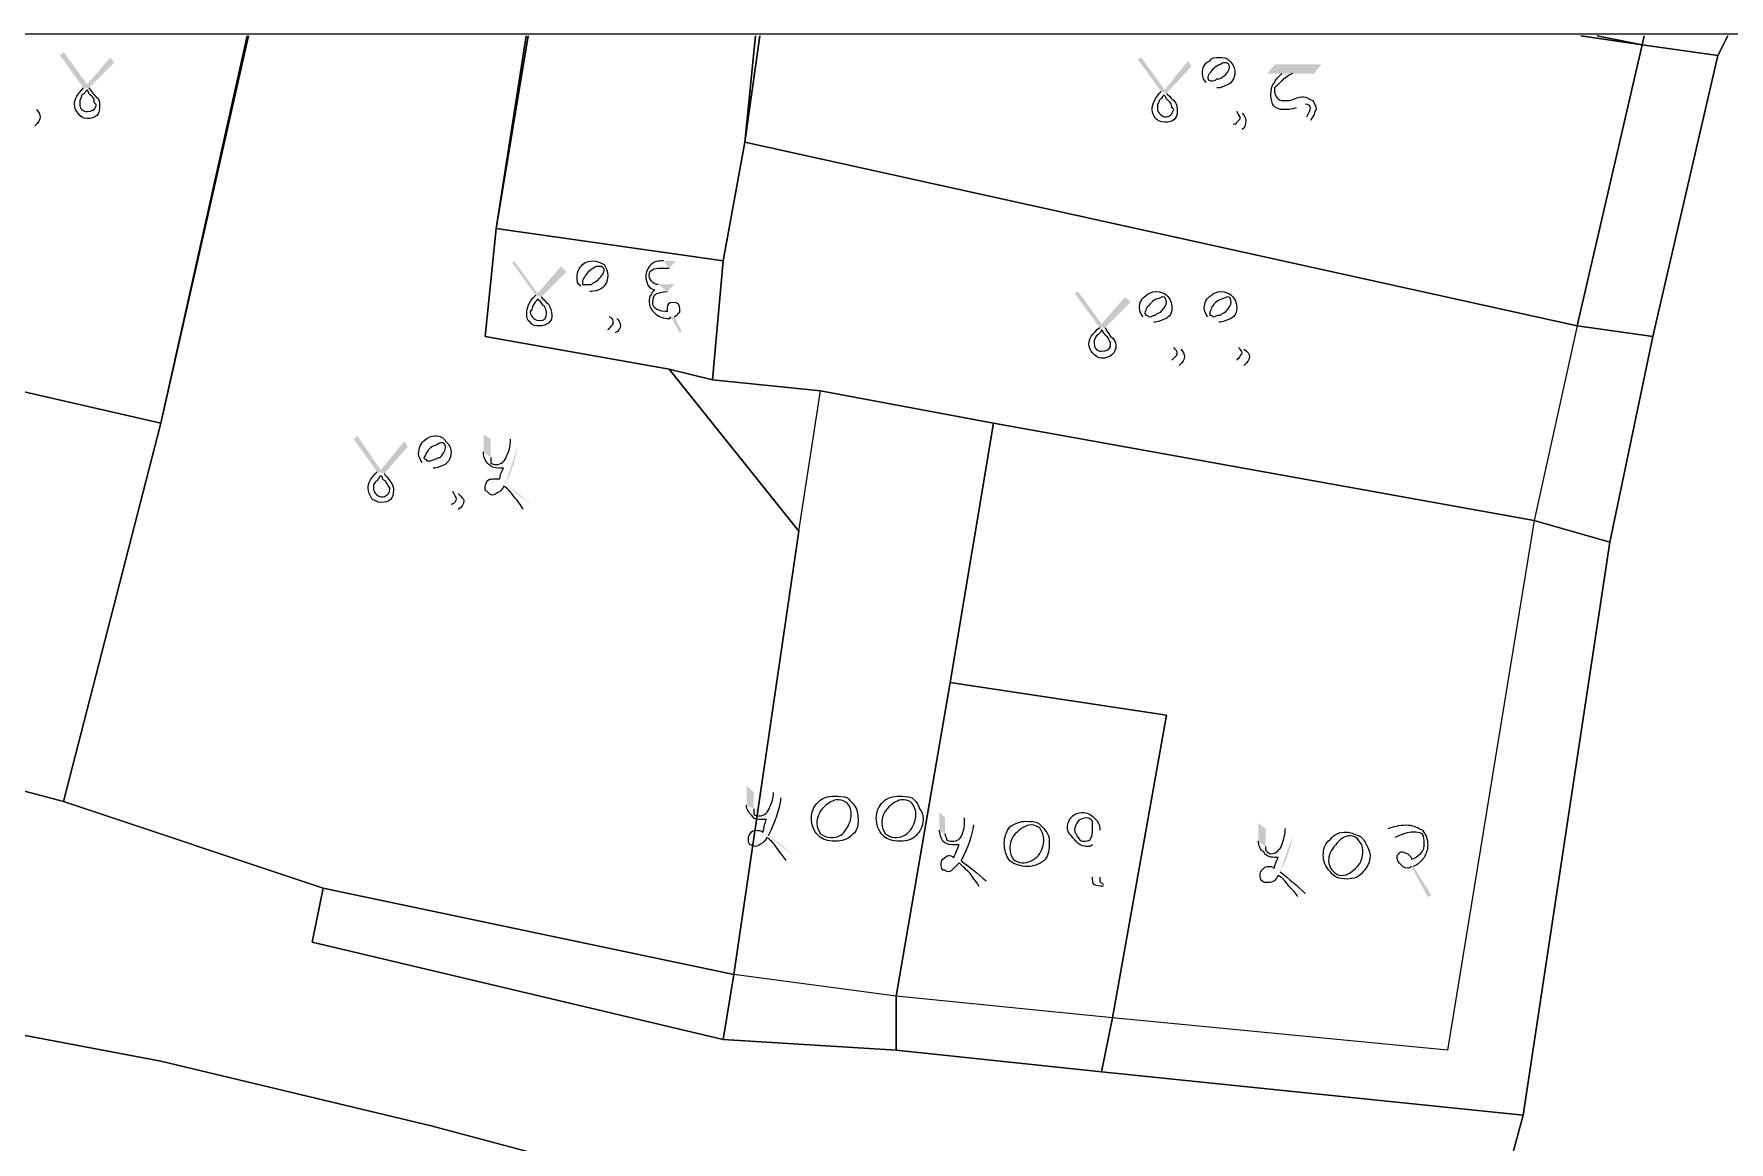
# Model space of a CAD drawing. Header units: inches. Extents: x 5 to 133, y 5 to 145.
# Drawn here: x 53.5 to 73.41, y 112.37 to 125.39 of the extents above; entities that cross this region are included whole.
import ezdxf

# ---------------------------------------------------------------- set-up
doc = ezdxf.new("R2010")
doc.units = ezdxf.units.IN
doc.header["$MEASUREMENT"] = 0
doc.layers.add('PDF_Geometry', color=7, linetype='Continuous')
doc.layers.add('PDF_Solid Fills', color=7, linetype='Continuous')

msp = doc.modelspace()

# ---------------------------------------------------------------- hatches: boundary and pattern name
at = {"layer": 'PDF_Solid Fills', "transparency": 33554559}
h = msp.add_hatch(color=256, dxfattribs=at)
h.paths.add_polyline_path([(52.578, 124.756), (52.282, 125.137), (52.324, 125.18), (52.599, 124.799), (52.874, 125.116), (52.938, 125.053), (52.641, 124.756)], flags=0)
h.paths.add_polyline_path([(53.213, 124.82), (53.53, 124.502)], flags=0)
h.paths.add_polyline_path([(53.509, 124.312), (53.425, 124.375)], flags=0)
h.paths.add_polyline_path([(53.446, 124.524), (53.086, 124.883)], flags=0)
h.paths.add_polyline_path([(54.081, 124.756), (53.806, 125.137), (53.848, 125.18), (54.123, 124.799), (54.398, 125.116), (54.441, 125.053), (54.144, 124.756)], flags=0)
h = msp.add_hatch(color=256, dxfattribs=at)
h.paths.add_polyline_path([(66.739, 124.714), (66.463, 125.095), (66.506, 125.116), (66.781, 124.735), (67.056, 125.074), (67.098, 125.01), (66.802, 124.693)], flags=0)
h.paths.add_polyline_path([(67.395, 124.756), (67.691, 124.46)], flags=0)
h.paths.add_polyline_path([(67.691, 124.27), (67.585, 124.333)], flags=0)
h.paths.add_polyline_path([(67.628, 124.481), (67.268, 124.82)], flags=0)
h.paths.add_polyline_path([(68.157, 124.926), (67.987, 124.926), (68.072, 125.032), (68.622, 125.032), (68.538, 124.926), (68.284, 124.926)], flags=0)
h.paths.add_polyline_path([(68.495, 124.375), (68.453, 124.418)], flags=0)
h.paths.add_polyline_path([(68.326, 124.524, 0.032053), (68.432, 124.566)], flags=0)
h = msp.add_hatch(color=256, dxfattribs=at)
h.paths.add_polyline_path([(59.394, 122.322), (59.118, 122.703), (59.14, 122.724), (59.415, 122.343), (59.69, 122.661), (59.753, 122.597), (59.457, 122.301)], flags=0)
h.paths.add_polyline_path([(60.029, 122.365), (60.346, 122.047)], flags=0)
h.paths.add_polyline_path([(60.325, 121.878), (60.24, 121.92)], flags=0)
h.paths.add_polyline_path([(60.261, 122.068), (59.923, 122.428)], flags=0)
h.paths.add_polyline_path([(60.96, 122.64), (61.045, 122.724), (60.896, 122.724)], flags=0)
h.paths.add_polyline_path([(60.981, 122.068), (61.087, 121.878), (61.108, 121.899), (61.023, 122.068)], flags=0)
h.paths.add_polyline_path([(60.939, 122.365), (61.023, 122.449), (60.833, 122.449)], flags=0)
h = msp.add_hatch(color=256, dxfattribs=at)
h.paths.add_polyline_path([(66.019, 121.941), (65.723, 122.343), (65.765, 122.365), (66.04, 121.984), (66.315, 122.301), (66.379, 122.238), (66.082, 121.941)], flags=0)
h.paths.add_polyline_path([(66.654, 122.005), (66.971, 121.687)], flags=0)
h.paths.add_polyline_path([(66.95, 121.497), (66.866, 121.56)], flags=0)
h.paths.add_polyline_path([(66.887, 121.708), (66.527, 122.068)], flags=0)
h.paths.add_polyline_path([(67.416, 122.005), (67.712, 121.687)], flags=0)
h.paths.add_polyline_path([(67.712, 121.497), (67.628, 121.56)], flags=0)
h.paths.add_polyline_path([(67.649, 121.708), (67.289, 122.068)], flags=0)
h = msp.add_hatch(color=256, dxfattribs=at)
h.paths.add_polyline_path([(57.531, 120.248), (57.256, 120.629), (57.298, 120.671), (57.573, 120.269), (57.849, 120.608), (57.891, 120.544), (57.616, 120.227)], flags=0)
h.paths.add_polyline_path([(58.187, 120.29), (58.484, 119.994)], flags=0)
h.paths.add_polyline_path([(58.484, 119.803), (58.399, 119.867)], flags=0)
h.paths.add_polyline_path([(58.42, 120.015), (58.06, 120.354)], flags=0)
h.paths.add_polyline_path([(59.097, 120.629), (59.182, 120.544)], flags=0)
h.paths.add_polyline_path([(59.034, 120.1, 0.0757), (59.182, 120.544)], flags=0)
h.paths.add_polyline_path([(59.33, 119.867, 0.059151), (59.034, 120.1)], flags=0)
h.paths.add_polyline_path([(59.33, 119.867), (59.246, 119.803)], flags=0)
h.paths.add_polyline_path([(58.78, 120.481), (58.78, 120.692), (58.865, 120.629), (58.865, 120.417)], flags=0)
h = msp.add_hatch(color=256, dxfattribs=at)
h.paths.add_polyline_path([(62.188, 116.48), (62.272, 116.417)], flags=0)
h.paths.add_polyline_path([(62.42, 115.739, 0.059151), (62.124, 115.972)], flags=0)
h.paths.add_polyline_path([(62.42, 115.739), (62.336, 115.676)], flags=0)
h.paths.add_polyline_path([(61.87, 116.332), (61.87, 116.565), (61.955, 116.48), (61.955, 116.29)], flags=0)
h = msp.add_hatch(color=256, dxfattribs=at)
h.paths.add_polyline_path([(64.431, 116.184), (64.537, 116.099)], flags=0)
h.paths.add_polyline_path([(64.685, 115.443), (64.601, 115.38)], flags=0)
h.paths.add_polyline_path([(64.135, 116.036), (64.135, 116.247), (64.199, 116.184), (64.199, 115.993)], flags=0)
h.paths.add_polyline_path([(66.019, 116.036), (66.019, 115.485)], flags=0)
h.paths.add_polyline_path([(66.061, 115.401), (66.061, 115.38)], flags=0)
h = msp.add_hatch(color=256, dxfattribs=at)
h.paths.add_polyline_path([(68.199, 116.057), (68.284, 115.972)], flags=0)
h.paths.add_polyline_path([(68.136, 115.549, 0.088944), (68.284, 115.972)], flags=0)
h.paths.add_polyline_path([(68.432, 115.295), (68.347, 115.253)], flags=0)
h.paths.add_polyline_path([(67.882, 115.909), (67.882, 116.12), (67.966, 116.057), (67.966, 115.845)], flags=0)
h.paths.add_polyline_path([(69.49, 115.951), (69.406, 116.057)], flags=0)
h.paths.add_polyline_path([(69.702, 115.612), (69.914, 115.274), (69.871, 115.253), (69.681, 115.612)], flags=0)

# ---------------------------------------------------------------- linework, layer by layer
at = {"layer": 'PDF_Geometry', "lineweight": 13}
msp.add_lwpolyline([(5.059, 125.391), (99.991, 125.391), (99.991, 32.131), (5.059, 32.131)], close=True, dxfattribs=at)
at = {"layer": 'PDF_Geometry', "lineweight": 9}
for points in [[(50.546, 121.835), (49.53, 117.517), (53.848, 116.374), (54.991, 120.819), (56.002, 125.37), (54.991, 120.819), (53.848, 116.374), (49.53, 117.517), (50.546, 121.835), (51.051, 125.37)], [(53.848, 116.374), (56.896, 115.358), (56.769, 114.723), (61.595, 113.58), (61.722, 114.342), (62.484, 119.549), (60.96, 121.454), (58.801, 121.835), (58.928, 123.105), (59.305, 125.37), (58.928, 123.105), (59.305, 125.37), (58.928, 123.105), (61.595, 122.724), (61.849, 124.121), (61.595, 122.724), (58.928, 123.105), (58.801, 121.835), (60.96, 121.454), (62.484, 119.549), (61.722, 114.342), (61.595, 113.58), (56.769, 114.723), (56.896, 115.358), (53.848, 116.374), (54.991, 120.819), (56.002, 125.37), (54.991, 120.819)], [(73.279, 125.137), (73.395, 125.37), (73.279, 125.137), (72.39, 125.264), (71.861, 125.37), (72.39, 125.264)], [(72.517, 121.835), (72.009, 119.422), (71.12, 119.676), (64.77, 120.819), (62.738, 121.2), (61.468, 121.327), (61.595, 122.724), (61.849, 124.121), (71.628, 121.962)], [(72.517, 121.835), (72.009, 119.422), (71.12, 119.676), (64.77, 120.819), (62.738, 121.2), (61.468, 121.327), (61.595, 122.724), (61.849, 124.121), (71.628, 121.962)], [(61.595, 122.724), (61.468, 121.327), (60.96, 121.454), (58.801, 121.835), (58.928, 123.105)], [(61.595, 122.724), (61.468, 121.327), (60.96, 121.454), (58.801, 121.835), (58.928, 123.105)], [(61.468, 121.327), (62.738, 121.2), (64.77, 120.819), (64.262, 117.771), (63.627, 114.088), (63.627, 113.453), (61.595, 113.58), (61.722, 114.342), (62.484, 119.549), (60.96, 121.454)], [(61.468, 121.327), (62.738, 121.2), (64.77, 120.819), (64.262, 117.771), (63.627, 114.088), (63.627, 113.453), (61.595, 113.58), (61.722, 114.342), (62.484, 119.549), (60.96, 121.454)], [(72.009, 119.422), (70.993, 112.691), (66.04, 113.199), (66.167, 113.834), (66.802, 117.39), (64.262, 117.771), (64.77, 120.819), (71.12, 119.676)], [(72.009, 119.422), (70.993, 112.691), (66.04, 113.199), (66.167, 113.834), (66.802, 117.39), (64.262, 117.771), (64.77, 120.819), (71.12, 119.676)], [(66.167, 113.834), (66.04, 113.199), (63.627, 113.453), (63.627, 114.088), (64.262, 117.771), (66.802, 117.39)], [(66.167, 113.834), (66.04, 113.199), (63.627, 113.453), (63.627, 114.088), (64.262, 117.771), (66.802, 117.39)], [(60.071, 112.056), (58.674, 105.579), (57.912, 101.515), (56.642, 95.927), (55.88, 92.244), (51.181, 93.26), (52.451, 99.102), (53.086, 102.15), (53.34, 103.293), (50.927, 103.801), (51.054, 104.817), (51.689, 107.484), (52.959, 113.707), (54.991, 113.326), (58.166, 112.564)], [(60.071, 112.056), (58.674, 105.579), (57.912, 101.515), (56.642, 95.927), (55.88, 92.244), (51.181, 93.26), (52.451, 99.102), (53.086, 102.15), (53.34, 103.293), (50.927, 103.801), (51.054, 104.817), (51.689, 107.484), (52.959, 113.707), (54.991, 113.326), (58.166, 112.564)]]:
    msp.add_lwpolyline(points, close=True, dxfattribs=at)
at = {"layer": 'PDF_Geometry', "color": 21, "lineweight": 25, "true_color": 0xffafaf}
msp.add_lwpolyline([(50.546, 121.835), (54.991, 120.819), (53.848, 116.374), (56.896, 115.358), (61.722, 114.342), (62.484, 119.549), (60.96, 121.454), (58.801, 121.835), (58.928, 123.105), (59.282, 125.37), (58.928, 123.105), (61.595, 122.724), (61.849, 124.121), (62.027, 125.37), (61.849, 124.121), (62.027, 125.37), (61.849, 124.121), (71.628, 121.962), (72.39, 125.264), (72.413, 125.37), (72.39, 125.264), (71.67, 125.37), (72.39, 125.264), (71.628, 121.962), (61.849, 124.121), (61.595, 122.724), (58.928, 123.105), (58.801, 121.835), (60.96, 121.454), (62.484, 119.549), (61.722, 114.342), (56.896, 115.358), (53.848, 116.374), (54.991, 120.819), (56.021, 125.37), (54.991, 120.819), (56.021, 125.37), (54.991, 120.819), (50.546, 121.835)], dxfattribs=at)
at = {"layer": 'PDF_Geometry', "color": 21, "lineweight": 13, "true_color": 0xffafaf}
for points in [[(56.021, 125.37), (54.991, 120.819)], [(54.991, 120.819), (56.021, 125.37)], [(56.021, 125.37), (54.991, 120.819)], [(54.991, 120.819), (56.021, 125.37)], [(56.021, 125.37), (54.991, 120.819)], [(54.991, 120.819), (56.021, 125.37)], [(56.021, 125.37), (54.991, 120.819)], [(54.991, 120.819), (56.021, 125.37)], [(58.928, 123.105), (59.282, 125.37)], [(59.282, 125.37), (58.928, 123.105)], [(58.928, 123.105), (59.282, 125.37)], [(59.282, 125.37), (58.928, 123.105)], [(58.928, 123.105), (59.282, 125.37)], [(59.282, 125.37), (58.928, 123.105)], [(72.39, 125.264), (71.628, 121.962)], [(72.39, 125.264), (71.628, 121.962)], [(72.413, 125.37), (72.39, 125.264)], [(72.413, 125.37), (72.39, 125.264)], [(61.849, 124.121), (61.595, 122.724)], [(61.849, 124.121), (61.595, 122.724)], [(71.628, 121.962), (61.849, 124.121)], [(71.628, 121.962), (61.849, 124.121)], [(61.595, 122.724), (58.928, 123.105)], [(61.595, 122.724), (58.928, 123.105)], [(54.991, 120.819), (50.546, 121.835)], [(54.991, 120.819), (50.546, 121.835)], [(50.546, 121.835), (54.991, 120.819), (50.546, 121.835)], [(53.848, 116.374), (54.991, 120.819)], [(53.848, 116.374), (54.991, 120.819)], [(53.848, 116.374), (54.991, 120.819)], [(53.848, 116.374), (54.991, 120.819)], [(56.896, 115.358), (53.848, 116.374)], [(56.896, 115.358), (53.848, 116.374)], [(56.896, 115.358), (53.848, 116.374)], [(56.896, 115.358), (53.848, 116.374)]]:
    msp.add_lwpolyline(points, dxfattribs=at)
for points in [[(61.722, 114.342), (62.484, 119.549), (60.96, 121.454), (58.801, 121.835), (58.928, 123.105), (59.282, 125.37), (58.928, 123.105), (61.595, 122.724), (61.849, 124.121), (62.027, 125.37), (61.849, 124.121), (61.595, 122.724), (58.928, 123.105), (58.801, 121.835), (60.96, 121.454), (62.484, 119.549), (61.722, 114.342), (56.896, 115.358)], [(62.027, 125.37), (61.849, 124.121), (71.628, 121.962), (72.39, 125.264), (71.67, 125.37), (72.39, 125.264), (71.67, 125.37), (72.39, 125.264), (71.67, 125.37), (72.39, 125.264), (71.67, 125.37), (72.39, 125.264), (71.628, 121.962), (61.849, 124.121), (62.027, 125.37), (61.849, 124.121), (62.027, 125.37), (61.849, 124.121)], [(72.39, 125.264), (72.413, 125.37)], [(71.628, 121.962), (71.12, 119.676), (64.77, 120.819), (62.738, 121.2), (61.468, 121.327), (61.595, 122.724), (61.849, 124.121)], [(71.628, 121.962), (71.12, 119.676), (64.77, 120.819), (62.738, 121.2), (61.468, 121.327), (61.595, 122.724), (61.849, 124.121)], [(71.628, 121.962), (71.12, 119.676), (64.77, 120.819), (62.738, 121.2), (61.468, 121.327), (61.595, 122.724), (61.849, 124.121)], [(71.628, 121.962), (71.12, 119.676), (64.77, 120.819), (62.738, 121.2), (61.468, 121.327), (61.595, 122.724), (61.849, 124.121)], [(56.896, 115.358), (61.722, 114.342), (62.484, 119.549), (60.96, 121.454), (58.801, 121.835), (58.928, 123.105), (58.801, 121.835), (60.96, 121.454), (62.484, 119.549), (61.722, 114.342)], [(64.77, 120.819), (64.262, 117.771), (63.627, 114.088), (61.722, 114.342), (62.484, 119.549), (62.738, 121.2)], [(64.77, 120.819), (64.262, 117.771), (63.627, 114.088), (61.722, 114.342), (62.484, 119.549), (62.738, 121.2)], [(64.77, 120.819), (64.262, 117.771), (63.627, 114.088), (61.722, 114.342), (62.484, 119.549), (62.738, 121.2)], [(64.77, 120.819), (64.262, 117.771), (63.627, 114.088), (61.722, 114.342), (62.484, 119.549), (62.738, 121.2)], [(71.12, 119.676), (70.104, 113.453), (66.167, 113.834), (66.802, 117.39), (64.262, 117.771), (64.77, 120.819)], [(71.12, 119.676), (70.104, 113.453), (66.167, 113.834), (66.802, 117.39), (64.262, 117.771), (64.77, 120.819)], [(71.12, 119.676), (70.104, 113.453), (66.167, 113.834), (66.802, 117.39), (64.262, 117.771), (64.77, 120.819)], [(71.12, 119.676), (70.104, 113.453), (66.167, 113.834), (66.802, 117.39), (64.262, 117.771), (64.77, 120.819)], [(66.167, 113.834), (63.627, 114.088), (64.262, 117.771), (66.802, 117.39)], [(66.167, 113.834), (63.627, 114.088), (64.262, 117.771), (66.802, 117.39)], [(66.167, 113.834), (63.627, 114.088), (64.262, 117.771), (66.802, 117.39)], [(66.167, 113.834), (63.627, 114.088), (64.262, 117.771), (66.802, 117.39)], [(60.071, 112.056), (58.674, 105.579), (57.912, 101.515), (56.642, 95.927), (55.88, 92.244), (51.181, 93.26), (52.451, 99.102), (54.991, 98.594), (56.134, 104.055), (54.102, 104.563), (54.102, 104.182), (53.467, 104.309), (51.054, 104.817), (51.689, 107.484), (52.959, 113.707), (54.991, 113.326), (58.166, 112.564)], [(60.071, 112.056), (58.674, 105.579), (57.912, 101.515), (56.642, 95.927), (55.88, 92.244), (51.181, 93.26), (52.451, 99.102), (54.991, 98.594), (56.134, 104.055), (54.102, 104.563), (54.102, 104.182), (53.467, 104.309), (51.054, 104.817), (51.689, 107.484), (52.959, 113.707), (54.991, 113.326), (58.166, 112.564)], [(60.071, 112.056), (58.674, 105.579), (57.912, 101.515), (56.642, 95.927), (55.88, 92.244), (51.181, 93.26), (52.451, 99.102), (54.991, 98.594), (56.134, 104.055), (54.102, 104.563), (54.102, 104.182), (53.467, 104.309), (51.054, 104.817), (51.689, 107.484), (52.959, 113.707), (54.991, 113.326), (58.166, 112.564)], [(60.071, 112.056), (58.674, 105.579), (57.912, 101.515), (56.642, 95.927), (55.88, 92.244), (51.181, 93.26), (52.451, 99.102), (54.991, 98.594), (56.134, 104.055), (54.102, 104.563), (54.102, 104.182), (53.467, 104.309), (51.054, 104.817), (51.689, 107.484), (52.959, 113.707), (54.991, 113.326), (58.166, 112.564)]]:
    msp.add_lwpolyline(points, close=True, dxfattribs=at)
at = {"layer": 'PDF_Geometry', "color": 21, "lineweight": 25, "true_color": 0xffafaf}
for points in [[(58.928, 123.105), (59.282, 125.37)], [(71.67, 125.37), (72.39, 125.264)], [(71.628, 121.962), (71.12, 119.676), (64.77, 120.819), (62.738, 121.2), (61.468, 121.327), (61.595, 122.724), (61.849, 124.121)], [(71.628, 121.962), (71.12, 119.676), (64.77, 120.819), (62.738, 121.2), (61.468, 121.327), (61.595, 122.724), (61.849, 124.121)], [(64.77, 120.819), (64.262, 117.771), (63.627, 114.088), (61.722, 114.342), (62.484, 119.549), (62.738, 121.2)], [(64.77, 120.819), (64.262, 117.771), (63.627, 114.088), (61.722, 114.342), (62.484, 119.549), (62.738, 121.2)], [(71.12, 119.676), (70.104, 113.453), (66.167, 113.834), (66.802, 117.39), (64.262, 117.771), (64.77, 120.819)], [(71.12, 119.676), (70.104, 113.453), (66.167, 113.834), (66.802, 117.39), (64.262, 117.771), (64.77, 120.819)], [(66.167, 113.834), (63.627, 114.088), (64.262, 117.771), (66.802, 117.39)], [(66.167, 113.834), (63.627, 114.088), (64.262, 117.771), (66.802, 117.39)], [(60.071, 112.056), (58.674, 105.579), (57.912, 101.515), (56.642, 95.927), (55.88, 92.244), (51.181, 93.26), (52.451, 99.102), (54.991, 98.594), (56.134, 104.055), (54.102, 104.563), (54.102, 104.182), (53.467, 104.309), (51.054, 104.817), (51.689, 107.484), (52.959, 113.707), (54.991, 113.326), (58.166, 112.564)], [(60.071, 112.056), (58.674, 105.579), (57.912, 101.515), (56.642, 95.927), (55.88, 92.244), (51.181, 93.26), (52.451, 99.102), (54.991, 98.594), (56.134, 104.055), (54.102, 104.563), (54.102, 104.182), (53.467, 104.309), (51.054, 104.817), (51.689, 107.484), (52.959, 113.707), (54.991, 113.326), (58.166, 112.564)]]:
    msp.add_lwpolyline(points, close=True, dxfattribs=at)
at = {"layer": 'PDF_Geometry', "lineweight": 9}
for points in [[(61.849, 124.121), (61.974, 125.37)], [(61.974, 125.37), (61.849, 124.121)], [(61.849, 124.121), (61.974, 125.37)], [(61.974, 125.37), (61.849, 124.121)], [(70.231, 109.897), (70.993, 112.691), (72.009, 119.422), (72.517, 121.835), (73.279, 125.137), (73.395, 125.37), (73.279, 125.137), (72.517, 121.835), (72.009, 119.422), (70.993, 112.691), (70.231, 109.897)], [(72.39, 125.264), (71.861, 125.37)], [(71.861, 125.37), (72.39, 125.264)], [(72.39, 125.264), (73.279, 125.137)], [(72.39, 125.264), (73.279, 125.137)], [(73.279, 125.137), (72.517, 121.835)], [(73.279, 125.137), (72.517, 121.835)], [(71.628, 121.962), (61.849, 124.121)], [(71.628, 121.962), (61.849, 124.121)], [(72.517, 121.835), (71.628, 121.962)], [(72.517, 121.835), (71.628, 121.962)], [(49.53, 117.517), (53.848, 116.374), (56.896, 115.358), (56.769, 114.723), (61.595, 113.58), (63.627, 113.453), (66.04, 113.199), (70.993, 112.691), (70.231, 109.897), (69.215, 110.024), (64.516, 111.04), (60.071, 112.056), (58.166, 112.564), (54.991, 113.326), (52.959, 113.707)], [(49.53, 117.517), (53.848, 116.374), (56.896, 115.358), (56.769, 114.723), (61.595, 113.58), (63.627, 113.453), (66.04, 113.199), (70.993, 112.691), (70.231, 109.897), (69.215, 110.024), (64.516, 111.04), (60.071, 112.056), (58.166, 112.564), (54.991, 113.326), (52.959, 113.707)]]:
    msp.add_lwpolyline(points, dxfattribs=at)
at = {"layer": 'PDF_Geometry', "lineweight": 25}
for points in [[(67.225, 124.926), (67.225, 124.989), (67.247, 125.053), (67.31, 125.074)], [(67.31, 125.074), (67.331, 125.116), (67.374, 125.116), (67.416, 125.116)], [(67.416, 125.116), (67.458, 125.116), (67.522, 125.116), (67.543, 125.074)], [(67.501, 125.053), (67.479, 125.053), (67.458, 125.053), (67.437, 125.032)], [(67.543, 125.01), (67.543, 125.032), (67.522, 125.053), (67.501, 125.053)], [(67.543, 125.074), (67.585, 125.032), (67.606, 124.989), (67.606, 124.947)], [(67.268, 124.82), (67.247, 124.841), (67.225, 124.883), (67.225, 124.926)], [(67.31, 124.926), (67.289, 124.905), (67.289, 124.883), (67.289, 124.883)], [(67.289, 124.883), (67.289, 124.862), (67.289, 124.862), (67.289, 124.862)], [(67.289, 124.862), (67.31, 124.841), (67.31, 124.841), (67.331, 124.841)], [(67.437, 125.032), (67.374, 125.01), (67.331, 124.968), (67.31, 124.926)], [(67.331, 124.841), (67.352, 124.841), (67.374, 124.841), (67.395, 124.862)], [(67.395, 124.862), (67.437, 124.862), (67.458, 124.883), (67.458, 124.883)], [(67.458, 124.883), (67.522, 124.926), (67.543, 124.968), (67.543, 125.01)], [(67.606, 124.947), (67.606, 124.862), (67.564, 124.799), (67.479, 124.778)], [(68.072, 124.82), (68.072, 124.841), (68.114, 124.883), (68.157, 124.926)], [(68.178, 124.862), (68.114, 124.799), (68.093, 124.778), (68.072, 124.756)], [(68.284, 124.926), (68.22, 124.905), (68.199, 124.862), (68.178, 124.862)], [(53.975, 124.566), (53.975, 124.629), (54.017, 124.693), (54.081, 124.756)], [(54.06, 124.672), (54.06, 124.672), (54.06, 124.651), (54.038, 124.608)], [(54.123, 124.735), (54.102, 124.714), (54.102, 124.693), (54.06, 124.672)], [(54.144, 124.693), (54.144, 124.693), (54.144, 124.714), (54.123, 124.735)], [(54.144, 124.756), (54.165, 124.735), (54.187, 124.693), (54.229, 124.651)], [(54.187, 124.651), (54.187, 124.651), (54.165, 124.672), (54.144, 124.693)], [(66.633, 124.502), (66.633, 124.566), (66.675, 124.651), (66.739, 124.714)], [(66.781, 124.672), (66.76, 124.672), (66.76, 124.651), (66.717, 124.608)], [(66.802, 124.629), (66.802, 124.651), (66.781, 124.651), (66.781, 124.672)], [(66.802, 124.693), (66.823, 124.672), (66.844, 124.651), (66.887, 124.608)], [(67.479, 124.778), (67.437, 124.756), (67.416, 124.756), (67.395, 124.756)], [(68.03, 124.672), (68.03, 124.714), (68.03, 124.778), (68.072, 124.82)], [(68.178, 124.502), (68.072, 124.502), (68.03, 124.566), (68.03, 124.672)], [(68.072, 124.756), (68.072, 124.735), (68.072, 124.735), (68.072, 124.714)], [(68.072, 124.714), (68.072, 124.672), (68.093, 124.651), (68.114, 124.629)], [(53.53, 124.502), (53.552, 124.481), (53.573, 124.439), (53.573, 124.418)], [(54.017, 124.46), (53.996, 124.481), (53.975, 124.524), (53.975, 124.566)], [(54.123, 124.397), (54.081, 124.397), (54.038, 124.418), (54.017, 124.46)], [(54.038, 124.608), (54.038, 124.608), (54.038, 124.587), (54.038, 124.566)], [(54.038, 124.566), (54.038, 124.545), (54.038, 124.524), (54.06, 124.502)], [(54.06, 124.502), (54.081, 124.481), (54.102, 124.481), (54.123, 124.481)], [(54.123, 124.481), (54.187, 124.481), (54.208, 124.502), (54.229, 124.545)], [(54.271, 124.545), (54.271, 124.439), (54.229, 124.397), (54.123, 124.397)], [(54.208, 124.587), (54.208, 124.608), (54.208, 124.629), (54.187, 124.651)], [(54.229, 124.545), (54.229, 124.566), (54.229, 124.566), (54.208, 124.587)], [(54.229, 124.651), (54.271, 124.629), (54.271, 124.587), (54.271, 124.545)], [(66.675, 124.397), (66.654, 124.439), (66.633, 124.46), (66.633, 124.502)], [(66.717, 124.608), (66.717, 124.608), (66.717, 124.587), (66.696, 124.566)], [(66.696, 124.566), (66.696, 124.545), (66.696, 124.524), (66.696, 124.524)], [(66.696, 124.524), (66.696, 124.502), (66.696, 124.481), (66.717, 124.46)], [(66.717, 124.46), (66.739, 124.439), (66.76, 124.418), (66.781, 124.418)], [(66.781, 124.418), (66.844, 124.418), (66.866, 124.439), (66.887, 124.502)], [(66.929, 124.481), (66.929, 124.397), (66.887, 124.354), (66.781, 124.354)], [(66.844, 124.587), (66.844, 124.587), (66.823, 124.608), (66.802, 124.629)], [(66.866, 124.524), (66.866, 124.545), (66.866, 124.566), (66.844, 124.587)], [(66.887, 124.502), (66.887, 124.502), (66.887, 124.524), (66.866, 124.524)], [(66.887, 124.608), (66.929, 124.566), (66.929, 124.524), (66.929, 124.481)], [(67.67, 124.397), (67.67, 124.418), (67.649, 124.439), (67.628, 124.481)], [(67.691, 124.46), (67.733, 124.418), (67.733, 124.397), (67.733, 124.375)], [(68.114, 124.629), (68.136, 124.608), (68.157, 124.608), (68.199, 124.608)], [(68.326, 124.524), (68.263, 124.502), (68.22, 124.502), (68.178, 124.502)], [(68.199, 124.608), (68.22, 124.608), (68.263, 124.608), (68.305, 124.629)], [(68.305, 124.629), (68.347, 124.651), (68.39, 124.651), (68.411, 124.651)], [(68.411, 124.651), (68.453, 124.651), (68.474, 124.629), (68.517, 124.608)], [(68.495, 124.524), (68.495, 124.545), (68.474, 124.566), (68.432, 124.566)], [(68.453, 124.418), (68.474, 124.46), (68.495, 124.502), (68.495, 124.524)], [(68.517, 124.608), (68.538, 124.587), (68.559, 124.545), (68.559, 124.502)], [(68.559, 124.502), (68.559, 124.502), (68.538, 124.481), (68.538, 124.439)], [(53.573, 124.418), (53.573, 124.375), (53.552, 124.354), (53.509, 124.312)], [(66.781, 124.354), (66.739, 124.354), (66.696, 124.375), (66.675, 124.397)], [(67.585, 124.333), (67.606, 124.333), (67.628, 124.333), (67.628, 124.354)], [(67.628, 124.354), (67.649, 124.375), (67.67, 124.397), (67.67, 124.397)], [(67.733, 124.375), (67.733, 124.333), (67.733, 124.291), (67.691, 124.27)], [(68.538, 124.439), (68.538, 124.439), (68.517, 124.418), (68.495, 124.375)], [(59.88, 122.534), (59.88, 122.597), (59.902, 122.64), (59.944, 122.682)], [(59.944, 122.682), (59.986, 122.724), (60.029, 122.724), (60.071, 122.724)], [(60.071, 122.724), (60.113, 122.724), (60.156, 122.703), (60.198, 122.682)], [(60.198, 122.682), (60.219, 122.64), (60.24, 122.597), (60.24, 122.555)], [(60.748, 122.682), (60.706, 122.64), (60.685, 122.597), (60.685, 122.534)], [(60.896, 122.724), (60.833, 122.724), (60.791, 122.724), (60.748, 122.682)], [(59.923, 122.428), (59.88, 122.449), (59.88, 122.492), (59.88, 122.534)], [(59.965, 122.534), (59.944, 122.513), (59.944, 122.492), (59.944, 122.47)], [(59.944, 122.47), (59.944, 122.47), (59.944, 122.47), (59.944, 122.449)], [(60.071, 122.64), (60.029, 122.619), (59.986, 122.576), (59.965, 122.534)], [(60.05, 122.449), (60.071, 122.47), (60.092, 122.47), (60.113, 122.492)], [(60.134, 122.661), (60.113, 122.661), (60.092, 122.661), (60.071, 122.64)], [(60.113, 122.492), (60.156, 122.534), (60.198, 122.576), (60.198, 122.619)], [(60.198, 122.619), (60.198, 122.64), (60.177, 122.661), (60.134, 122.661)], [(60.24, 122.555), (60.24, 122.47), (60.198, 122.407), (60.134, 122.386)], [(60.685, 122.534), (60.685, 122.513), (60.706, 122.47), (60.706, 122.449)], [(60.727, 122.555), (60.727, 122.619), (60.769, 122.64), (60.875, 122.64)], [(60.769, 122.47), (60.748, 122.492), (60.727, 122.513), (60.727, 122.555)], [(60.833, 122.449), (60.812, 122.449), (60.791, 122.449), (60.769, 122.47)], [(60.875, 122.64), (60.896, 122.64), (60.896, 122.64), (60.918, 122.64)], [(60.918, 122.64), (60.939, 122.64), (60.96, 122.64), (60.96, 122.64)], [(59.288, 122.111), (59.288, 122.174), (59.309, 122.238), (59.394, 122.322)], [(59.415, 122.28), (59.415, 122.259), (59.394, 122.259), (59.372, 122.216)], [(59.457, 122.238), (59.457, 122.238), (59.436, 122.259), (59.415, 122.28)], [(59.457, 122.301), (59.478, 122.28), (59.499, 122.259), (59.542, 122.216)], [(59.944, 122.449), (59.944, 122.449), (59.965, 122.449), (59.986, 122.449)], [(59.986, 122.449), (60.007, 122.449), (60.029, 122.449), (60.05, 122.449)], [(60.134, 122.386), (60.092, 122.365), (60.05, 122.365), (60.029, 122.365)], [(60.706, 122.449), (60.727, 122.407), (60.769, 122.386), (60.791, 122.386)], [(60.748, 122.322), (60.727, 122.322), (60.727, 122.28), (60.727, 122.238)], [(60.791, 122.386), (60.769, 122.365), (60.748, 122.343), (60.748, 122.322)], [(60.769, 122.238), (60.769, 122.301), (60.791, 122.322), (60.812, 122.343)], [(60.812, 122.343), (60.833, 122.343), (60.875, 122.365), (60.939, 122.365)], [(66.485, 122.174), (66.485, 122.238), (66.506, 122.28), (66.569, 122.322)], [(66.569, 122.322), (66.59, 122.343), (66.633, 122.365), (66.675, 122.365)], [(66.696, 122.28), (66.633, 122.259), (66.612, 122.216), (66.569, 122.174)], [(66.675, 122.365), (66.739, 122.365), (66.781, 122.343), (66.802, 122.322)], [(66.76, 122.301), (66.739, 122.301), (66.717, 122.28), (66.696, 122.28)], [(66.802, 122.238), (66.802, 122.28), (66.781, 122.301), (66.76, 122.301)], [(66.802, 122.322), (66.844, 122.28), (66.866, 122.238), (66.866, 122.174)], [(67.247, 122.174), (67.247, 122.238), (67.268, 122.28), (67.331, 122.322)], [(67.331, 122.322), (67.352, 122.343), (67.395, 122.365), (67.437, 122.365)], [(67.458, 122.28), (67.395, 122.259), (67.352, 122.216), (67.331, 122.174)], [(67.437, 122.365), (67.501, 122.365), (67.543, 122.343), (67.564, 122.322)], [(67.522, 122.301), (67.501, 122.301), (67.479, 122.28), (67.458, 122.28)], [(67.564, 122.238), (67.564, 122.28), (67.543, 122.301), (67.522, 122.301)], [(67.564, 122.322), (67.606, 122.28), (67.628, 122.238), (67.628, 122.174)], [(59.33, 122.005), (59.288, 122.026), (59.288, 122.068), (59.288, 122.111)], [(59.351, 122.174), (59.351, 122.153), (59.33, 122.132), (59.33, 122.132)], [(59.33, 122.132), (59.33, 122.089), (59.351, 122.068), (59.372, 122.047)], [(59.372, 122.216), (59.372, 122.216), (59.351, 122.195), (59.351, 122.174)], [(59.436, 122.026), (59.499, 122.026), (59.521, 122.047), (59.521, 122.111)], [(59.584, 122.089), (59.584, 122.005), (59.521, 121.962), (59.436, 121.962)], [(59.499, 122.195), (59.478, 122.195), (59.478, 122.216), (59.457, 122.238)], [(59.521, 122.132), (59.521, 122.153), (59.499, 122.174), (59.499, 122.195)], [(59.521, 122.111), (59.521, 122.111), (59.521, 122.111), (59.521, 122.132)], [(59.542, 122.216), (59.563, 122.174), (59.584, 122.132), (59.584, 122.089)], [(60.304, 122.005), (60.304, 122.026), (60.304, 122.047), (60.261, 122.068)], [(60.727, 122.238), (60.727, 122.195), (60.748, 122.153), (60.791, 122.111)], [(60.769, 122.216), (60.769, 122.216), (60.769, 122.238), (60.769, 122.238)], [(60.791, 122.174), (60.791, 122.174), (60.769, 122.195), (60.769, 122.216)], [(60.918, 122.132), (60.854, 122.132), (60.812, 122.153), (60.791, 122.174)], [(60.791, 122.111), (60.833, 122.068), (60.896, 122.047), (60.96, 122.047)], [(60.939, 122.132), (60.939, 122.132), (60.939, 122.132), (60.918, 122.132)], [(61.002, 122.238), (60.96, 122.238), (60.939, 122.216), (60.939, 122.174)], [(60.939, 122.174), (60.939, 122.153), (60.939, 122.153), (60.939, 122.153)], [(60.939, 122.153), (60.939, 122.153), (60.939, 122.132), (60.939, 122.132)], [(60.96, 122.047), (60.96, 122.047), (60.981, 122.047), (60.981, 122.068)], [(61.087, 122.153), (61.087, 122.216), (61.066, 122.238), (61.002, 122.238)], [(61.023, 122.068), (61.045, 122.089), (61.066, 122.089), (61.066, 122.111)], [(61.066, 122.111), (61.087, 122.111), (61.087, 122.132), (61.087, 122.153)], [(66.527, 122.068), (66.506, 122.089), (66.485, 122.132), (66.485, 122.174)], [(66.569, 122.174), (66.569, 122.153), (66.548, 122.132), (66.548, 122.111)], [(66.548, 122.111), (66.548, 122.111), (66.548, 122.089), (66.569, 122.089)], [(66.569, 122.089), (66.569, 122.089), (66.59, 122.068), (66.612, 122.068)], [(66.612, 122.068), (66.633, 122.068), (66.654, 122.089), (66.675, 122.089)], [(66.675, 122.089), (66.696, 122.111), (66.717, 122.111), (66.739, 122.132)], [(66.739, 122.132), (66.781, 122.174), (66.802, 122.216), (66.802, 122.238)], [(66.866, 122.174), (66.866, 122.089), (66.823, 122.047), (66.739, 122.026)], [(67.289, 122.068), (67.268, 122.089), (67.247, 122.132), (67.247, 122.174)], [(67.331, 122.174), (67.331, 122.153), (67.31, 122.132), (67.31, 122.111)], [(67.31, 122.111), (67.31, 122.111), (67.31, 122.089), (67.31, 122.089)], [(67.31, 122.089), (67.331, 122.089), (67.352, 122.068), (67.352, 122.068)], [(67.352, 122.068), (67.374, 122.068), (67.395, 122.089), (67.437, 122.089)], [(67.437, 122.089), (67.458, 122.111), (67.479, 122.111), (67.501, 122.132)], [(67.501, 122.132), (67.543, 122.174), (67.564, 122.216), (67.564, 122.238)], [(67.628, 122.174), (67.628, 122.089), (67.585, 122.047), (67.501, 122.026)], [(59.436, 121.962), (59.394, 121.962), (59.351, 121.962), (59.33, 122.005)], [(59.372, 122.047), (59.372, 122.047), (59.394, 122.026), (59.436, 122.026)], [(60.24, 121.92), (60.261, 121.92), (60.261, 121.941), (60.283, 121.962)], [(60.283, 121.962), (60.304, 121.984), (60.304, 121.984), (60.304, 122.005)], [(60.388, 121.962), (60.388, 121.941), (60.367, 121.899), (60.325, 121.878)], [(60.346, 122.047), (60.367, 122.026), (60.388, 122.005), (60.388, 121.962)], [(65.892, 121.751), (65.892, 121.814), (65.934, 121.878), (66.019, 121.941)], [(66.04, 121.92), (66.04, 121.899), (66.019, 121.878), (65.998, 121.857)], [(66.061, 121.878), (66.061, 121.878), (66.061, 121.899), (66.04, 121.92)], [(66.104, 121.835), (66.104, 121.835), (66.082, 121.857), (66.061, 121.878)], [(66.082, 121.941), (66.082, 121.92), (66.125, 121.878), (66.146, 121.835)], [(66.739, 122.026), (66.696, 122.005), (66.675, 122.005), (66.654, 122.005)], [(67.501, 122.026), (67.458, 122.005), (67.437, 122.005), (67.416, 122.005)], [(65.934, 121.645), (65.913, 121.666), (65.892, 121.708), (65.892, 121.751)], [(65.998, 121.857), (65.977, 121.857), (65.977, 121.835), (65.955, 121.793)], [(65.955, 121.793), (65.955, 121.793), (65.955, 121.772), (65.955, 121.751)], [(65.955, 121.751), (65.955, 121.73), (65.955, 121.708), (65.977, 121.687)], [(65.977, 121.687), (65.998, 121.666), (66.019, 121.666), (66.04, 121.666)], [(66.04, 121.666), (66.104, 121.666), (66.146, 121.687), (66.146, 121.73)], [(66.209, 121.73), (66.209, 121.645), (66.146, 121.581), (66.04, 121.581)], [(66.146, 121.772), (66.125, 121.793), (66.125, 121.814), (66.104, 121.835)], [(66.146, 121.835), (66.188, 121.814), (66.209, 121.772), (66.209, 121.73)], [(66.146, 121.73), (66.146, 121.751), (66.146, 121.751), (66.146, 121.772)], [(66.929, 121.645), (66.929, 121.666), (66.908, 121.687), (66.887, 121.708)], [(66.971, 121.687), (66.993, 121.666), (67.014, 121.624), (67.014, 121.603)], [(67.691, 121.645), (67.691, 121.666), (67.67, 121.687), (67.649, 121.708)], [(67.712, 121.687), (67.755, 121.666), (67.776, 121.624), (67.776, 121.603)], [(66.04, 121.581), (65.998, 121.581), (65.977, 121.603), (65.934, 121.645)], [(66.866, 121.56), (66.866, 121.56), (66.887, 121.581), (66.908, 121.603)], [(66.908, 121.603), (66.929, 121.624), (66.929, 121.624), (66.929, 121.645)], [(67.014, 121.603), (67.014, 121.56), (66.993, 121.539), (66.95, 121.497)], [(67.628, 121.56), (67.628, 121.56), (67.649, 121.581), (67.67, 121.603)], [(67.67, 121.603), (67.67, 121.624), (67.691, 121.624), (67.691, 121.645)], [(67.776, 121.603), (67.776, 121.56), (67.755, 121.539), (67.712, 121.497)], [(58.103, 120.629), (58.124, 120.65), (58.166, 120.671), (58.208, 120.671)], [(58.208, 120.671), (58.272, 120.671), (58.314, 120.65), (58.335, 120.608)], [(58.018, 120.46), (58.018, 120.523), (58.039, 120.587), (58.103, 120.629)], [(58.23, 120.565), (58.166, 120.544), (58.145, 120.523), (58.103, 120.46)], [(58.293, 120.587), (58.272, 120.587), (58.251, 120.587), (58.23, 120.565)], [(58.272, 120.417), (58.314, 120.46), (58.335, 120.502), (58.335, 120.544)], [(58.399, 120.481), (58.399, 120.396), (58.357, 120.333), (58.272, 120.311)], [(58.335, 120.544), (58.335, 120.565), (58.314, 120.587), (58.293, 120.587)], [(58.335, 120.608), (58.378, 120.565), (58.399, 120.523), (58.399, 120.481)], [(58.843, 120.333), (58.801, 120.375), (58.78, 120.417), (58.78, 120.481)], [(59.055, 120.438), (59.076, 120.481), (59.097, 120.544), (59.097, 120.629)], [(58.06, 120.354), (58.039, 120.396), (58.018, 120.417), (58.018, 120.46)], [(58.103, 120.46), (58.103, 120.438), (58.081, 120.417), (58.081, 120.417)], [(58.081, 120.417), (58.081, 120.396), (58.081, 120.396), (58.103, 120.396)], [(58.103, 120.396), (58.103, 120.375), (58.124, 120.375), (58.124, 120.375)], [(58.124, 120.375), (58.145, 120.375), (58.166, 120.375), (58.208, 120.396)], [(58.272, 120.311), (58.23, 120.29), (58.208, 120.29), (58.187, 120.29)], [(58.208, 120.396), (58.23, 120.396), (58.251, 120.417), (58.272, 120.417)], [(58.97, 120.29), (58.907, 120.29), (58.865, 120.311), (58.843, 120.333)], [(58.865, 120.417), (58.865, 120.396), (58.865, 120.375), (58.865, 120.354)], [(58.865, 120.354), (58.886, 120.333), (58.907, 120.333), (58.928, 120.333)], [(58.928, 120.333), (58.992, 120.333), (59.034, 120.375), (59.055, 120.438)], [(58.97, 120.163), (58.97, 120.206), (58.992, 120.248), (59.013, 120.29)], [(59.013, 120.29), (58.992, 120.29), (58.992, 120.29), (58.97, 120.29)], [(57.425, 120.057), (57.425, 120.121), (57.468, 120.184), (57.531, 120.248)], [(57.531, 120.142), (57.51, 120.142), (57.51, 120.121), (57.489, 120.1)], [(57.489, 120.1), (57.489, 120.079), (57.489, 120.079), (57.489, 120.057)], [(57.573, 120.206), (57.573, 120.206), (57.552, 120.184), (57.531, 120.142)], [(57.595, 120.163), (57.595, 120.184), (57.595, 120.184), (57.573, 120.206)], [(57.637, 120.121), (57.637, 120.142), (57.616, 120.142), (57.595, 120.163)], [(57.616, 120.227), (57.616, 120.206), (57.658, 120.184), (57.679, 120.142)], [(57.679, 120.057), (57.658, 120.079), (57.658, 120.1), (57.637, 120.121)], [(57.679, 120.142), (57.722, 120.1), (57.722, 120.057), (57.722, 120.036)], [(58.801, 120.057), (58.801, 120.079), (58.801, 120.1), (58.822, 120.142)], [(58.822, 120.142), (58.843, 120.163), (58.865, 120.163), (58.886, 120.163)], [(58.886, 120.163), (58.928, 120.163), (58.949, 120.163), (58.97, 120.163)], [(59.013, 120.079), (59.013, 120.057), (58.992, 120.036), (58.97, 120.015)], [(59.14, 119.952), (59.097, 120.015), (59.055, 120.057), (59.013, 120.079)], [(57.468, 119.93), (57.446, 119.973), (57.425, 120.015), (57.425, 120.057)], [(57.573, 119.888), (57.531, 119.888), (57.51, 119.909), (57.468, 119.93)], [(57.489, 120.057), (57.489, 120.036), (57.489, 120.015), (57.51, 119.994)], [(57.51, 119.994), (57.531, 119.973), (57.552, 119.952), (57.573, 119.952)], [(57.573, 119.952), (57.637, 119.952), (57.679, 119.994), (57.679, 120.036)], [(57.722, 120.036), (57.722, 119.93), (57.679, 119.888), (57.573, 119.888)], [(57.679, 120.036), (57.679, 120.036), (57.679, 120.057), (57.679, 120.057)], [(58.399, 119.867), (58.399, 119.867), (58.42, 119.867), (58.441, 119.888)], [(58.462, 119.93), (58.462, 119.952), (58.441, 119.973), (58.42, 120.015)], [(58.441, 119.888), (58.462, 119.909), (58.462, 119.93), (58.462, 119.93)], [(58.484, 119.994), (58.526, 119.952), (58.547, 119.93), (58.547, 119.909)], [(58.547, 119.909), (58.547, 119.867), (58.526, 119.825), (58.484, 119.803)], [(58.822, 120.015), (58.801, 120.015), (58.801, 120.036), (58.801, 120.057)], [(58.886, 119.973), (58.865, 119.973), (58.843, 119.994), (58.822, 120.015)], [(58.97, 120.015), (58.928, 119.994), (58.907, 119.973), (58.886, 119.973)], [(59.246, 119.803), (59.224, 119.846), (59.182, 119.909), (59.14, 119.952)], [(61.934, 116.205), (61.891, 116.247), (61.87, 116.29), (61.87, 116.332)], [(61.955, 116.29), (61.955, 116.269), (61.955, 116.247), (61.955, 116.226)], [(62.018, 116.205), (62.082, 116.205), (62.124, 116.247), (62.145, 116.311)], [(62.272, 116.417), (62.251, 116.269), (62.209, 116.142), (62.124, 115.972)], [(62.145, 116.311), (62.166, 116.353), (62.188, 116.417), (62.188, 116.48)], [(62.632, 116.184), (62.632, 116.247), (62.653, 116.311), (62.717, 116.374)], [(62.78, 116.311), (62.717, 116.247), (62.696, 116.184), (62.696, 116.12)], [(62.717, 116.374), (62.759, 116.417), (62.823, 116.438), (62.907, 116.438)], [(62.95, 116.396), (62.886, 116.396), (62.823, 116.353), (62.78, 116.311)], [(62.907, 116.438), (62.95, 116.438), (63.013, 116.438), (63.055, 116.417)], [(63.055, 116.353), (63.034, 116.374), (62.992, 116.396), (62.95, 116.396)], [(63.055, 116.417), (63.098, 116.374), (63.119, 116.353), (63.161, 116.29)], [(63.098, 116.226), (63.098, 116.269), (63.098, 116.311), (63.055, 116.353)], [(63.161, 116.29), (63.161, 116.269), (63.182, 116.226), (63.182, 116.163)], [(63.394, 116.184), (63.394, 116.247), (63.415, 116.311), (63.479, 116.374)], [(63.542, 116.311), (63.479, 116.247), (63.458, 116.184), (63.458, 116.12)], [(63.479, 116.374), (63.521, 116.417), (63.585, 116.438), (63.669, 116.438)], [(63.712, 116.396), (63.648, 116.396), (63.585, 116.353), (63.542, 116.311)], [(63.669, 116.438), (63.712, 116.438), (63.754, 116.438), (63.817, 116.417)], [(63.817, 116.353), (63.796, 116.374), (63.754, 116.396), (63.712, 116.396)], [(63.817, 116.417), (63.86, 116.374), (63.881, 116.353), (63.902, 116.29)], [(63.86, 116.226), (63.86, 116.269), (63.839, 116.311), (63.817, 116.353)], [(63.902, 116.29), (63.923, 116.269), (63.944, 116.226), (63.944, 116.163)], [(62.061, 116.163), (61.997, 116.163), (61.955, 116.163), (61.934, 116.205)], [(61.955, 116.226), (61.976, 116.205), (61.997, 116.205), (62.018, 116.205)], [(62.061, 116.015), (62.082, 116.078), (62.082, 116.12), (62.103, 116.163)], [(62.103, 116.163), (62.082, 116.163), (62.082, 116.163), (62.061, 116.163)], [(62.717, 115.972), (62.653, 116.036), (62.632, 116.099), (62.632, 116.184)], [(62.696, 116.12), (62.696, 116.057), (62.717, 116.036), (62.738, 115.993)], [(63.034, 116.036), (63.077, 116.099), (63.098, 116.163), (63.098, 116.226)], [(63.182, 116.163), (63.182, 116.078), (63.161, 116.015), (63.098, 115.972)], [(63.479, 115.972), (63.415, 116.036), (63.394, 116.099), (63.394, 116.184)], [(63.458, 116.12), (63.458, 116.057), (63.479, 116.036), (63.5, 115.993)], [(63.796, 116.036), (63.839, 116.099), (63.86, 116.163), (63.86, 116.226)], [(63.944, 116.163), (63.944, 116.078), (63.902, 116.015), (63.86, 115.972)], [(64.537, 116.099), (64.516, 115.972), (64.474, 115.845), (64.389, 115.676)], [(64.41, 116.015), (64.431, 116.057), (64.431, 116.12), (64.431, 116.184)], [(64.961, 116.078), (65.024, 116.12), (65.088, 116.142), (65.151, 116.142)], [(65.215, 116.099), (65.151, 116.099), (65.088, 116.057), (65.024, 115.993)], [(65.151, 116.142), (65.215, 116.142), (65.257, 116.142), (65.299, 116.12)], [(65.32, 116.057), (65.299, 116.078), (65.257, 116.099), (65.215, 116.099)], [(65.299, 116.12), (65.342, 116.078), (65.384, 116.036), (65.405, 115.993)], [(65.638, 116.078), (65.638, 116.12), (65.659, 116.163), (65.701, 116.205)], [(65.701, 116.205), (65.723, 116.226), (65.765, 116.247), (65.807, 116.247)], [(65.765, 116.142), (65.744, 116.12), (65.723, 116.078), (65.723, 116.036)], [(65.871, 116.184), (65.828, 116.184), (65.786, 116.163), (65.765, 116.142)], [(65.807, 116.247), (65.871, 116.247), (65.913, 116.226), (65.955, 116.184)], [(65.934, 116.142), (65.913, 116.163), (65.892, 116.184), (65.871, 116.184)], [(65.934, 116.057), (65.934, 116.099), (65.934, 116.12), (65.934, 116.142)], [(65.955, 116.184), (65.998, 116.142), (66.019, 116.099), (66.019, 116.036)], [(69.406, 116.057), (69.469, 116.078), (69.533, 116.099), (69.617, 116.099)], [(69.617, 116.099), (69.681, 116.099), (69.744, 116.078), (69.808, 116.036)], [(61.891, 115.93), (61.891, 115.951), (61.891, 115.972), (61.912, 115.993)], [(61.912, 115.866), (61.891, 115.888), (61.891, 115.909), (61.891, 115.93)], [(61.912, 115.993), (61.934, 116.036), (61.955, 116.036), (61.976, 116.036)], [(61.976, 116.036), (62.018, 116.036), (62.039, 116.036), (62.061, 116.015)], [(62.103, 115.951), (62.103, 115.93), (62.082, 115.909), (62.061, 115.888)], [(62.23, 115.824), (62.188, 115.888), (62.145, 115.93), (62.103, 115.951)], [(62.907, 115.909), (62.823, 115.909), (62.759, 115.93), (62.717, 115.972)], [(62.738, 115.993), (62.78, 115.972), (62.801, 115.951), (62.865, 115.951)], [(62.865, 115.951), (62.928, 115.951), (62.992, 115.972), (63.034, 116.036)], [(63.098, 115.972), (63.055, 115.93), (62.992, 115.909), (62.907, 115.909)], [(63.669, 115.909), (63.585, 115.909), (63.521, 115.93), (63.479, 115.972)], [(63.5, 115.993), (63.542, 115.972), (63.563, 115.951), (63.606, 115.951)], [(63.606, 115.951), (63.69, 115.951), (63.733, 115.972), (63.796, 116.036)], [(63.86, 115.972), (63.817, 115.93), (63.754, 115.909), (63.669, 115.909)], [(64.177, 115.909), (64.156, 115.951), (64.135, 115.993), (64.135, 116.036)], [(64.326, 115.866), (64.262, 115.866), (64.22, 115.866), (64.177, 115.909)], [(64.199, 115.993), (64.199, 115.972), (64.22, 115.951), (64.22, 115.93)], [(64.22, 115.93), (64.241, 115.909), (64.262, 115.909), (64.283, 115.909)], [(64.283, 115.909), (64.347, 115.909), (64.389, 115.93), (64.41, 116.015)], [(64.897, 115.888), (64.897, 115.951), (64.918, 116.015), (64.961, 116.078)], [(65.024, 115.993), (64.982, 115.951), (64.961, 115.888), (64.961, 115.824)], [(65.299, 115.739), (65.342, 115.803), (65.363, 115.866), (65.363, 115.93)], [(65.363, 115.93), (65.363, 115.972), (65.342, 116.015), (65.32, 116.057)], [(65.405, 115.993), (65.426, 115.972), (65.426, 115.93), (65.426, 115.866)], [(65.723, 115.93), (65.68, 115.972), (65.638, 116.015), (65.638, 116.078)], [(65.723, 116.036), (65.723, 116.015), (65.744, 115.972), (65.765, 115.951)], [(65.871, 115.845), (65.828, 115.845), (65.765, 115.866), (65.723, 115.93)], [(65.765, 115.951), (65.786, 115.909), (65.807, 115.909), (65.85, 115.909)], [(65.85, 115.909), (65.913, 115.909), (65.934, 115.951), (65.934, 116.057)], [(67.945, 115.782), (67.903, 115.803), (67.882, 115.866), (67.882, 115.909)], [(68.157, 115.866), (68.178, 115.93), (68.199, 115.993), (68.199, 116.057)], [(68.644, 115.739), (68.644, 115.824), (68.665, 115.888), (68.728, 115.93)], [(68.728, 115.93), (68.771, 115.993), (68.834, 116.015), (68.919, 116.015)], [(68.961, 115.972), (68.898, 115.972), (68.834, 115.93), (68.792, 115.866)], [(68.919, 116.015), (68.961, 116.015), (69.003, 115.993), (69.067, 115.972)], [(69.067, 115.909), (69.046, 115.951), (69.003, 115.972), (68.961, 115.972)], [(69.067, 115.972), (69.109, 115.951), (69.13, 115.909), (69.152, 115.866)], [(69.109, 115.803), (69.109, 115.845), (69.088, 115.888), (69.067, 115.909)], [(69.702, 116.015), (69.638, 116.015), (69.575, 115.993), (69.49, 115.951)], [(69.808, 115.993), (69.765, 116.015), (69.744, 116.015), (69.702, 116.015)], [(69.808, 116.036), (69.85, 115.993), (69.871, 115.93), (69.871, 115.866)], [(69.829, 115.888), (69.829, 115.93), (69.829, 115.951), (69.808, 115.993)], [(61.976, 115.845), (61.955, 115.845), (61.934, 115.866), (61.912, 115.866)], [(62.061, 115.888), (62.018, 115.866), (61.997, 115.845), (61.976, 115.845)], [(62.336, 115.676), (62.315, 115.718), (62.272, 115.761), (62.23, 115.824)], [(64.156, 115.634), (64.156, 115.655), (64.156, 115.676), (64.177, 115.697)], [(64.177, 115.697), (64.199, 115.718), (64.22, 115.739), (64.241, 115.739)], [(64.241, 115.739), (64.262, 115.739), (64.283, 115.739), (64.304, 115.718)], [(64.304, 115.718), (64.326, 115.761), (64.347, 115.824), (64.368, 115.866)], [(64.368, 115.866), (64.347, 115.866), (64.326, 115.866), (64.326, 115.866)], [(64.961, 115.676), (64.918, 115.739), (64.897, 115.803), (64.897, 115.888)], [(64.961, 115.824), (64.961, 115.761), (64.982, 115.739), (65.003, 115.697)], [(65.003, 115.697), (65.024, 115.676), (65.066, 115.655), (65.109, 115.655)], [(65.109, 115.655), (65.172, 115.655), (65.236, 115.676), (65.299, 115.739)], [(65.426, 115.866), (65.426, 115.782), (65.405, 115.718), (65.363, 115.676)], [(65.934, 115.866), (65.913, 115.845), (65.892, 115.845), (65.871, 115.845)], [(68.072, 115.718), (68.009, 115.718), (67.966, 115.739), (67.945, 115.782)], [(67.966, 115.845), (67.966, 115.824), (67.966, 115.803), (67.966, 115.803)], [(67.966, 115.803), (67.987, 115.782), (68.009, 115.761), (68.03, 115.761)], [(68.03, 115.761), (68.093, 115.761), (68.136, 115.803), (68.157, 115.866)], [(68.072, 115.591), (68.072, 115.634), (68.093, 115.676), (68.114, 115.718)], [(68.114, 115.718), (68.093, 115.718), (68.093, 115.718), (68.072, 115.718)], [(68.728, 115.549), (68.665, 115.612), (68.644, 115.676), (68.644, 115.739)], [(68.792, 115.866), (68.728, 115.803), (68.707, 115.739), (68.707, 115.676)], [(69.046, 115.612), (69.088, 115.655), (69.109, 115.718), (69.109, 115.803)], [(69.194, 115.739), (69.194, 115.655), (69.152, 115.591), (69.109, 115.549)], [(69.152, 115.866), (69.173, 115.824), (69.194, 115.782), (69.194, 115.739)], [(69.511, 115.718), (69.511, 115.739), (69.511, 115.739), (69.533, 115.761)], [(69.554, 115.634), (69.533, 115.655), (69.511, 115.676), (69.511, 115.718)], [(69.533, 115.761), (69.533, 115.782), (69.554, 115.782), (69.575, 115.782)], [(69.575, 115.782), (69.596, 115.782), (69.617, 115.761), (69.638, 115.761)], [(69.638, 115.761), (69.66, 115.739), (69.681, 115.718), (69.681, 115.697)], [(69.681, 115.697), (69.723, 115.697), (69.744, 115.739), (69.787, 115.761)], [(69.829, 115.718), (69.787, 115.676), (69.765, 115.634), (69.702, 115.612)], [(69.787, 115.761), (69.829, 115.803), (69.829, 115.845), (69.829, 115.888)], [(69.871, 115.866), (69.871, 115.803), (69.85, 115.761), (69.829, 115.718)], [(64.177, 115.57), (64.156, 115.591), (64.156, 115.612), (64.156, 115.634)], [(64.241, 115.549), (64.22, 115.549), (64.199, 115.57), (64.177, 115.57)], [(64.304, 115.591), (64.283, 115.57), (64.262, 115.549), (64.241, 115.549)], [(64.368, 115.655), (64.347, 115.634), (64.326, 115.612), (64.304, 115.591)], [(64.495, 115.528), (64.431, 115.591), (64.389, 115.634), (64.368, 115.655)], [(64.389, 115.676), (64.495, 115.612), (64.58, 115.528), (64.685, 115.443)], [(64.601, 115.38), (64.58, 115.422), (64.537, 115.464), (64.495, 115.528)], [(65.172, 115.612), (65.088, 115.612), (65.024, 115.634), (64.961, 115.676)], [(65.363, 115.676), (65.299, 115.634), (65.236, 115.612), (65.172, 115.612)], [(67.903, 115.507), (67.903, 115.528), (67.903, 115.549), (67.924, 115.57)], [(67.924, 115.443), (67.903, 115.464), (67.903, 115.485), (67.903, 115.507)], [(67.924, 115.57), (67.945, 115.591), (67.966, 115.612), (67.987, 115.612)], [(67.987, 115.612), (68.03, 115.612), (68.051, 115.612), (68.072, 115.591)], [(68.114, 115.507), (68.093, 115.485), (68.093, 115.464), (68.072, 115.443)], [(68.241, 115.38), (68.199, 115.443), (68.157, 115.485), (68.114, 115.507)], [(68.136, 115.549), (68.241, 115.464), (68.347, 115.38), (68.432, 115.295)], [(68.707, 115.676), (68.707, 115.634), (68.728, 115.591), (68.749, 115.57)], [(68.919, 115.464), (68.834, 115.464), (68.771, 115.485), (68.728, 115.549)], [(68.749, 115.57), (68.792, 115.528), (68.813, 115.507), (68.855, 115.507)], [(68.855, 115.507), (68.94, 115.507), (68.982, 115.549), (69.046, 115.612)], [(69.109, 115.549), (69.067, 115.485), (69.003, 115.464), (68.919, 115.464)], [(69.638, 115.591), (69.596, 115.591), (69.575, 115.612), (69.554, 115.634)], [(69.681, 115.612), (69.66, 115.591), (69.638, 115.591), (69.638, 115.591)], [(65.955, 115.401), (65.934, 115.422), (65.934, 115.443), (65.934, 115.485)], [(66.061, 115.38), (66.019, 115.38), (65.977, 115.38), (65.955, 115.401)], [(66.019, 115.485), (66.019, 115.464), (66.019, 115.443), (66.019, 115.443)], [(66.019, 115.443), (66.019, 115.422), (66.04, 115.422), (66.061, 115.401)], [(67.987, 115.422), (67.966, 115.422), (67.945, 115.422), (67.924, 115.443)], [(68.072, 115.443), (68.03, 115.422), (68.009, 115.422), (67.987, 115.422)], [(68.347, 115.253), (68.326, 115.295), (68.284, 115.337), (68.241, 115.38)]]:
    msp.add_open_spline(points, degree=3, dxfattribs=at)

doc.saveas('drawing.dxf')
